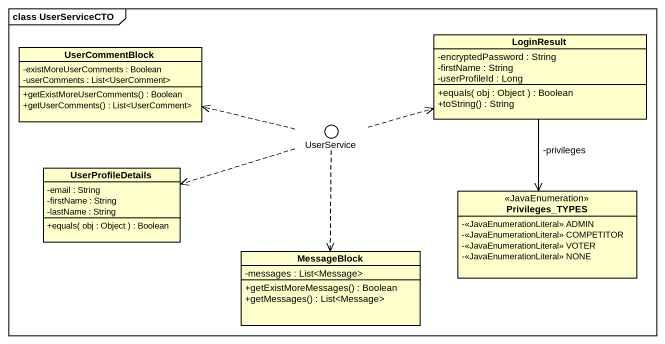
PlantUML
@startuml
mainframe class UserServiceCTO
allowmixing
hide circle
hide empty members
skinparam classAttributeIconSize 0
class LoginResult {
  -encryptedPassword : String
  -firstName : String
  -userProfileId : Long
  +equals( obj : Object ) : Boolean
  +toString() : String
}
class UserCommentBlock {
  -existMoreUserComments : Boolean
  -userComments : List<UserComment>
  +getExistMoreUserComments() : Boolean
  +getUserComments() : List<UserComment>
}
() UserService
class UserProfileDetails {
  -email : String
  -firstName : String
  -lastName : String
  +equals( obj : Object ) : Boolean
}
class Privileges_TYPES <<JavaEnumeration>> {
  -<<JavaEnumerationLiteral>> ADMIN
  -<<JavaEnumerationLiteral>> COMPETITOR
  -<<JavaEnumerationLiteral>> VOTER
  -<<JavaEnumerationLiteral>> NONE
}
class MessageBlock {
  -messages : List<Message>
  +getExistMoreMessages() : Boolean
  +getMessages() : List<Message>
}
LoginResult --> "-privileges" Privileges_TYPES
UserService .right.> LoginResult
UserService .left.> UserCommentBlock
UserService .left.> UserProfileDetails
UserService ..> MessageBlock
@enduml
